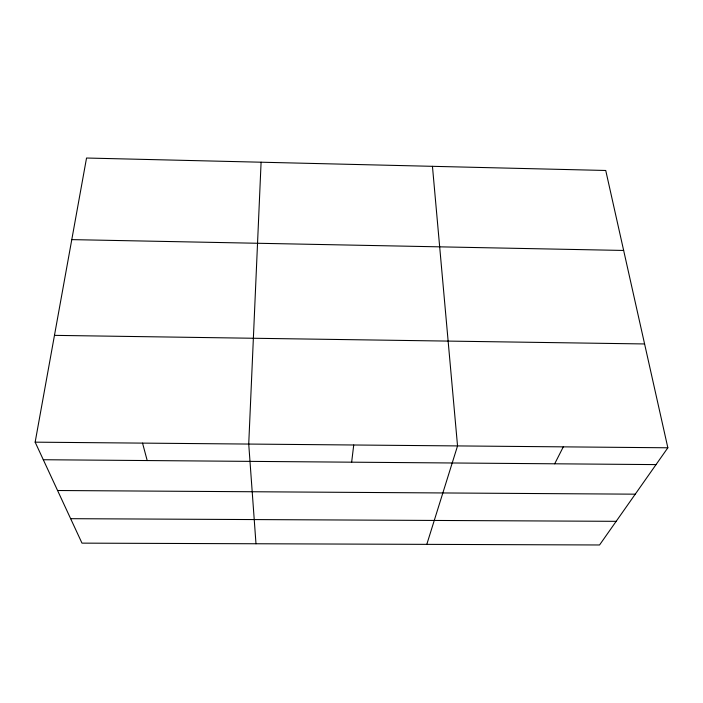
<?xml version="1.0" encoding="UTF-8"?>
<svg xmlns="http://www.w3.org/2000/svg" width="703" height="703" viewBox="0 0 703 703"><rect width="100%" height="100%" fill="white"/><g stroke="black" fill="none" stroke-linecap="round" stroke-linejoin="round"><path stroke-width="1.05" d="M261.094 162.208L248.73 444.059L255.989 543.753M351.649 462.187L353.723 444.999M35.15 442.161L86.539 158.026L605.74 170.477L667.85 447.785L599.554 544.974L81.987 543.138L35.15 442.161L667.85 447.785M426.8 544.359L457.539 445.922L432.45 166.321M554.685 463.804L563.296 446.862M70.643 518.682L616.171 521.327M57.576 490.509L635.257 494.174M43.296 459.727L656.031 464.604M54.465 335.366L644.589 343.952M71.785 239.618L623.649 250.453M142.542 443.118L147.208 460.553"/></g></svg>
